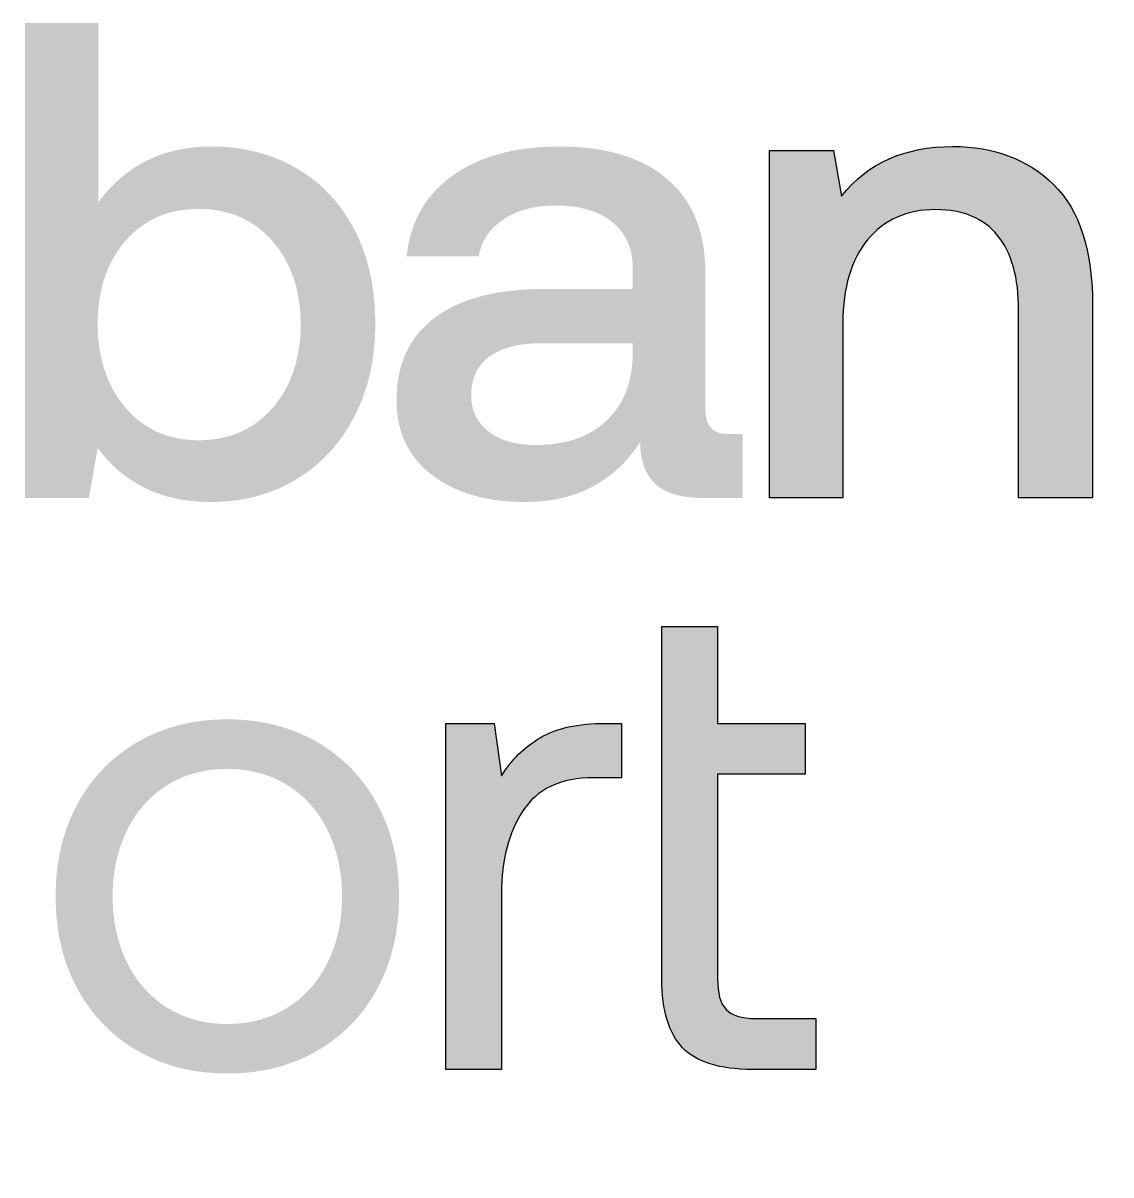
# Paper-space layout 'Layout1' of a CAD drawing. Header units: metres. Extents: x 0 to 2550, y -690 to 594.
# Drawn here: x 737.64 to 745.86, y 34.99 to 43.7 of the extents above; entities that cross this region are included whole.
import ezdxf
from ezdxf.enums import TextEntityAlignment as Align

# ---------------------------------------------------------------- set-up
doc = ezdxf.new("R2018")
doc.units = ezdxf.units.M
doc.layers.add('A_TTL_TEXT TITILE BLOCK-RefEdit0-RefEdit0', color=7, linetype='Continuous')
doc.layers.add('XREF', color=7, linetype='Continuous')
doc.layers.add('G-TTLB-BORD', color=7, linetype='Continuous', lineweight=0)
doc.styles.get("Standard").update_dxf_attribs({"font": 'ARIALN.TTF'})
doc.styles.add('Style-Arial', font='arial.ttf')

# ---------------------------------------------------------------- blocks, each defined once
blk = doc.blocks.new('PROJECT TITLE BLOCK(BAC V2.1)')
at = {"layer": 'G-TTLB-BORD', "linetype": 'Continuous', "lineweight": 0, "true_color": 0x0c2340}
h = blk.add_hatch(color=158, dxfattribs=at)
edge = h.paths.add_edge_path()
edge.add_spline(control_points=[(739.7042562952265, 42.60417268960737), (739.5161965396255, 42.71188323036768), (739.3025056517217, 42.76572144590318), (739.0632541500963, 42.76572252274491), (738.7042711488903, 42.76572415255941), (738.4204917470925, 42.62550888233818), (738.2119864341803, 42.34521777834743)], knot_values=[0, 0, 0, 0, 0.5000000000000003, 0.5000000000000003, 0.5000000000000003, 1, 1, 1, 1], degree=3, periodic=0)
edge.add_line((738.2119864341803, 42.34521777834743), (738.2119748799596, 43.69904601480812))
edge.add_line((738.2119749090634, 43.69904601480812), (737.6581637945492, 43.69904851773754))
edge.add_line((737.6581637654454, 43.69904851773754), (737.6581943535712, 40.10933588142507))
edge.add_line((737.658194382675, 40.1093359105289), (738.1402230239473, 40.10933372774161))
edge.add_line((738.1402229948435, 40.10933372774161), (738.2068900333252, 40.4888030316215))
edge.add_spline(control_points=[(738.206890062429, 40.4888030316215), (738.2957378285937, 40.36230099154636), (738.4120150527451, 40.26231201714836), (738.555580668617, 40.18880080548115), (738.6991815583315, 40.11525434907526), (738.8684136676602, 40.07855118834414), (739.0632770548109, 40.07855028612539), (739.3025285564363, 40.07854920928366), (739.5162184839137, 40.13495921390131), (739.7042764059734, 40.24778032908216), (739.8922285065055, 40.36060144426301), (740.0392825657036, 40.51869254908524), (740.1452622725628, 40.72212416213006), (740.2512067055795, 40.92552050133236), (740.3042306832504, 41.15885018836707), (740.3042284422554, 41.42214840976521), (740.3042260848451, 41.69905581511557), (740.2511980617419, 41.93830912117846), (740.1452501653694, 42.14008460985497), (740.0392670242582, 42.34175433521159), (739.8922103166115, 42.49649736448191), (739.7042562952265, 42.60417268960737)], knot_values=[0, 0, 0, 0, 0.1428571428571428, 0.1428571428571428, 0.1428571428571428, 0.2857142857142858, 0.2857142857142858, 0.2857142857142858, 0.4285714285714286, 0.4285714285714286, 0.4285714285714286, 0.5714285714285714, 0.5714285714285714, 0.5714285714285714, 0.7142857142857144, 0.7142857142857144, 0.7142857142857144, 0.8571428571428572, 0.8571428571428572, 0.8571428571428572, 1, 1, 1, 1], degree=3, periodic=0)
edge = h.paths.add_edge_path(flags=16)
edge.add_spline(control_points=[(739.5273540169001, 40.7887976616621), (739.3854474648833, 40.62640521442518), (739.1999630490318, 40.54520948557183), (738.970971229719, 40.54521053330973), (738.7418736470863, 40.54521158104762), (738.5572692437563, 40.62729037832469), (738.4171227458864, 40.79137646476738), (738.2769057294354, 40.95549776684493), (738.2068842707667, 41.16742708720267), (738.2068820588756, 41.42727016005665), (738.2068798760884, 41.68369332910515), (738.2768977549858, 41.89216683153063), (738.417112006573, 42.05290222307667), (738.557255739579, 42.21356709604152), (738.7418587459251, 42.29391666012816), (738.9709563285578, 42.29391561239026), (739.1999481187668, 42.2939145937562), (739.385433960706, 42.212681932142), (739.5273432484828, 42.05032344907522), (739.6691468020435, 41.88792969216593), (739.7401554335374, 41.67853886610828), (739.7401576163247, 41.42215097090229), (739.7401598573197, 41.16227265330963), (739.6691548055969, 40.95115489326417), (739.5273540169001, 40.7887976616621)], knot_values=[0, 0, 0, 0, 0.125, 0.125, 0.125, 0.25, 0.25, 0.25, 0.375, 0.375, 0.375, 0.5, 0.5, 0.5, 0.625, 0.625, 0.625, 0.75, 0.75, 0.75, 0.875, 0.875, 0.875, 1, 1, 1, 1], degree=3, periodic=0)
h = blk.add_hatch(color=158, dxfattribs=at)
edge = h.paths.add_edge_path()
edge.add_line((743.0801275768317, 40.59134292765521), (742.9724185785744, 40.59134342242032))
edge.add_spline(control_points=[(742.9724185785744, 40.59134339331649), (742.8561774722766, 40.59134391718544), (742.79807403218, 40.65290268044919), (742.7980729844421, 40.77598438016139)], knot_values=[0, 0, 0, 0, 1, 1, 1, 1], degree=3, periodic=0)
edge.add_line((742.7980729844421, 40.77598438016139), (742.7980641659815, 41.81186622008681))
edge.add_spline(control_points=[(742.7980641368777, 41.81186622008681), (742.7980615175329, 42.11955284699798), (742.7023024938535, 42.35545694245957), (742.5108928582631, 42.51954326173291), (742.3193774593528, 42.68366482574493), (742.0475833932869, 42.7657087566331), (741.695510718273, 42.76571035734378), (741.3638868601993, 42.76571187074296), (741.0955492814537, 42.6930486864876), (740.8904274343513, 42.54775607842021), (740.6853056163527, 42.40242822561413), (740.5690662562847, 42.19815050601028), (740.541744598886, 41.93495813524351)], knot_values=[0, 0, 0, 0, 0.2499999999999998, 0.2499999999999998, 0.2499999999999998, 0.5000000000000003, 0.5000000000000003, 0.5000000000000003, 0.7500000000000001, 0.7500000000000001, 0.7500000000000001, 1, 1, 1, 1], degree=3, periodic=0)
edge.add_line((740.541744598886, 41.93495813524351), (741.0852960601915, 41.93495566141792))
edge.add_spline(control_points=[(741.0852960601915, 41.93495569052175), (741.1058144352864, 42.05112694762647), (741.1681473604403, 42.14431054424495), (741.2724711175542, 42.2144359908998), (741.3767243851908, 42.28445564513095), (741.5091479779221, 42.31957087176852), (741.6698829329107, 42.31957014417276), (741.8510667630471, 42.31956932926551), (741.9929397874512, 42.27764825918712), (742.0955020352267, 42.19391275546513), (742.1980642830022, 42.11010673316196), (742.2493636549916, 41.9947108021006), (742.2493649064563, 41.84776020701975)], knot_values=[0, 0, 0, 0, 0.2499999999999998, 0.2499999999999998, 0.2499999999999998, 0.5000000000000003, 0.5000000000000003, 0.5000000000000003, 0.7500000000000001, 0.7500000000000001, 0.7500000000000001, 1, 1, 1, 1], degree=3, periodic=0)
edge.add_line((742.2493649064563, 41.84776020701975), (742.2493662743364, 41.68878702330403))
edge.add_line((742.2493662743364, 41.68878702330403), (741.587846132461, 41.68879002099857))
edge.add_spline(control_points=[(741.587846132461, 41.68878999189474), (741.2219881080091, 41.68879165081307), (740.9433908469509, 41.61612852476537), (740.7519838598091, 41.47083585849032), (740.5604710802436, 41.32550794747658), (740.464821603382, 41.11781020765193), (740.4648239025846, 40.84777791285887), (740.4648259689566, 40.60845432104543), (740.5536742589902, 40.42039383784868), (740.7314745942131, 40.28366692364216), (740.9092044399586, 40.14690473559313), (741.1450718645938, 40.07854062365368), (741.4391474158037, 40.07853928487748), (741.8186145077925, 40.07853756775148), (742.1074707817752, 40.22894203080796), (742.305786756333, 40.5298231926281), (742.3057879204862, 40.39306181948632), (742.3433723743074, 40.2888071257621), (742.4186106363777, 40.21698856377043), (742.4937431351282, 40.14520524651743), (742.6168243109714, 40.10931320954114), (742.7878189773764, 40.10931242373772)], knot_values=[0, 0, 0, 0, 0.1428571428571428, 0.1428571428571428, 0.1428571428571428, 0.2857142857142855, 0.2857142857142855, 0.2857142857142855, 0.4285714285714283, 0.4285714285714283, 0.4285714285714283, 0.5714285714285714, 0.5714285714285714, 0.5714285714285714, 0.7142857142857142, 0.7142857142857142, 0.7142857142857142, 0.8571428571428569, 0.8571428571428569, 0.8571428571428569, 1, 1, 1, 1], degree=3, periodic=0)
edge.add_line((742.7878189773764, 40.10931242373772), (743.0801316804718, 40.10931111406535))
edge.add_line((743.0801316804718, 40.10931111406535), (743.0801275768317, 40.59134292765521))
edge = h.paths.add_edge_path(flags=16)
edge.add_line((742.249369766796, 41.2785381777212), (742.2493705525994, 41.18623569956981))
edge.add_spline(control_points=[(742.2493705525994, 41.18623569956981), (742.2459171502851, 40.98111129133031), (742.1801296877675, 40.81699089147151), (742.0519376464654, 40.69390977383591), (741.9237455760594, 40.570863900939), (741.7450655193534, 40.50930624362081), (741.5160737000406, 40.50930729135871), (741.3655983982608, 40.50930796074681), (741.2468537804671, 40.54343714960851), (741.1596635647584, 40.61187111074105), (741.0724733490497, 40.68023455329239), (741.0288953687996, 40.77084487653337), (741.0288944083732, 40.88366683572531), (741.0288933024276, 41.01355312741362), (741.075043391902, 41.11188428942114), (741.1673446767963, 41.17855461663567), (741.2596459616907, 41.24522491474636), (741.3912234187592, 41.27854204853065), (741.5622180851642, 41.27854129183106)], knot_values=[0, 0, 0, 0, 0.1666666666666667, 0.1666666666666667, 0.1666666666666667, 0.3333333333333333, 0.3333333333333333, 0.3333333333333333, 0.5, 0.5, 0.5, 0.6666666666666666, 0.6666666666666666, 0.6666666666666666, 0.8333333333333333, 0.8333333333333333, 0.8333333333333333, 1, 1, 1, 1], degree=3, periodic=0)
edge.add_line((741.5622180851642, 41.27854129183106), (742.2493697958998, 41.2785381777212))
h = blk.add_hatch(color=158, dxfattribs=at)
edge = h.paths.add_edge_path()
edge.add_spline(control_points=[(745.4296518699266, 42.47852656408213), (745.2330240048468, 42.66993695637211), (744.9791754770558, 42.76569574722089), (744.6681414730847, 42.76569714420475), (744.305738597177, 42.76569877401926), (744.0253789536655, 42.640855506761), (743.8271330611315, 42.39134359522723)], knot_values=[0, 0, 0, 0, 0.5, 0.5, 0.5, 1, 1, 1, 1], degree=3, periodic=0)
edge.add_line((743.8271330611315, 42.39134359522723), (743.7656073016115, 42.73492199718021))
edge.add_line((743.7656073016115, 42.73492199718021), (743.2835786603391, 42.73492417996749))
edge.add_line((743.2835786603391, 42.73492417996749), (743.2836010411847, 40.10931044467725))
edge.add_line((743.2836010411847, 40.10931041557342), (743.837412155699, 40.109307912644))
edge.add_line((743.8374121848028, 40.109307912644), (743.8374008925166, 41.43235689844005))
edge.add_spline(control_points=[(743.8374008925166, 41.43235689844005), (743.8373986224178, 41.69903980800882), (743.8997305580415, 41.90839477814734), (744.0245729812887, 42.06056281691417), (744.1493449150585, 42.21266036620364), (744.3211145582609, 42.28877913556062), (744.539952458581, 42.28877814603038), (744.7450754989404, 42.28877721470781), (744.9005930684507, 42.22379814018495), (745.0066108431201, 42.09391138283536), (745.1125228544697, 41.96391883306205), (745.1655504410155, 41.77420143969357), (745.165552594699, 41.52468862594105)], knot_values=[0, 0, 0, 0, 0.2499999999999999, 0.2499999999999999, 0.2499999999999999, 0.4999999999999998, 0.4999999999999998, 0.4999999999999998, 0.7500000000000001, 0.7500000000000001, 0.7500000000000001, 1, 1, 1, 1], degree=3, periodic=0)
edge.add_line((745.165552594699, 41.52468862594105), (745.1655646727886, 40.10930191725492))
edge.add_line((745.1655646436848, 40.10930191725492), (745.7245232362766, 40.10929938522168))
edge.add_line((745.7245232362766, 40.10929938522168), (745.7245108962525, 41.55543007072993))
edge.add_spline(control_points=[(745.7245109253563, 41.55543007072993), (745.7245072873775, 41.97932331589982), (745.6262091873214, 42.28701040847227), (745.4296518699266, 42.47852656408213)], knot_values=[0, 0, 0, 0, 1, 1, 1, 1], degree=3, periodic=0)
h = blk.add_hatch(color=158, dxfattribs=at)
edge = h.paths.add_edge_path()
edge.add_line((742.4698375107255, 39.13794399704784), (742.4698602408171, 36.47129127057269))
edge.add_spline(control_points=[(742.4698602408171, 36.47129127057269), (742.4698622489814, 36.23538761166856), (742.5219377619214, 36.06273452169262), (742.6262630615383, 35.95333200064488), (742.730517842574, 35.84389423485845), (742.90574376937, 35.78924530302174), (743.1519055389799, 35.78924419707619)], knot_values=[0, 0, 0, 0, 0.5, 0.5, 0.5, 1, 1, 1, 1], degree=3, periodic=0)
edge.add_line((743.1519055389799, 35.78924419707619), (743.6339341802523, 35.7892420142889))
edge.add_line((743.6339341802523, 35.7892420142889), (743.6339308915194, 36.17385911638848))
edge.add_line((743.6339308915194, 36.17385911638848), (743.1775338191073, 36.17386118276045))
edge.add_spline(control_points=[(743.1775338482112, 36.17386118276045), (743.0715171503834, 36.17386164842173), (742.9971607343759, 36.19691997300833), (742.9544645710848, 36.24307140125893), (742.91166261537, 36.28925810335204), (742.890366964275, 36.36696431203745), (742.8903660038486, 36.47643685690127)], knot_values=[0, 0, 0, 0, 0.5, 0.5, 0.5, 1, 1, 1, 1], degree=3, periodic=0)
edge.add_line((742.8903660038486, 36.47643685690127), (742.8903528489172, 38.0199822538998))
edge.add_line((742.8903528489172, 38.01998228300363), (743.5518729907926, 38.01997928530909))
edge.add_line((743.5518729907926, 38.01997928530909), (743.5518697020598, 38.40459638740867))
edge.add_line((743.5518697020598, 38.40459638740867), (742.8903495601844, 38.40459938510321))
edge.add_line((742.8903495892882, 38.40459938510321), (742.8903433319647, 39.13794210529886))
edge.add_line((742.8903433319647, 39.13794210529886), (742.4698375107255, 39.13794399704784))
h = blk.add_hatch(color=158, dxfattribs=at)
edge = h.paths.add_edge_path()
edge.add_spline(control_points=[(738.5120648541488, 35.9277191455476), (738.7086215312593, 35.81489628413692), (738.9333830215037, 35.7584843004588), (739.1864198434632, 35.75848316540942), (739.4393509021029, 35.7584820012562), (739.6641114319209, 35.81489197677001), (739.860736677656, 35.9277130337432), (740.0572914339136, 36.04053409071639), (740.2102333435323, 36.19774375692941), (740.3197034436744, 36.39951828517951), (740.4290677804966, 36.6011870210059), (740.4837840877008, 36.8336352694314), (740.4837818467058, 37.09693351993337), (740.4837796057109, 37.36016125185415), (740.4290593403857, 37.59260999504477), (740.3196915693115, 37.7943855128251), (740.2102180058137, 37.99605523818173), (740.0572734186426, 38.15333679085597), (739.8607167415321, 38.26615965226665), (739.6640895749442, 38.3789824845735), (739.4393280846998, 38.43539449735545), (739.1863970260601, 38.43539563240483), (738.9333602041006, 38.43539676745422), (738.7085996742826, 38.37898682104424), (738.5120449180249, 38.26616576407105), (738.3154196722899, 38.15334467799403), (738.1624777335674, 37.99606452230364), (738.0530781520065, 37.79439575737342), (737.9436432966031, 37.59262122912332), (737.8889975079801, 37.36017300980166), (737.888999748975, 37.09694527788088), (737.88900198997, 36.8336470273789), (737.943651736714, 36.60119828418829), (738.0530900263693, 36.39952852972783), (738.162493071286, 36.19775304105133), (738.3154376584571, 36.04054197785445), (738.5120648541488, 35.9277191455476)], knot_values=[0, 0, 0, 0, 0.08333333333333337, 0.08333333333333337, 0.08333333333333337, 0.1666666666666667, 0.1666666666666667, 0.1666666666666667, 0.25, 0.25, 0.25, 0.3333333333333334, 0.3333333333333334, 0.3333333333333334, 0.4166666666666667, 0.4166666666666667, 0.4166666666666667, 0.5, 0.5, 0.5, 0.5833333333333334, 0.5833333333333334, 0.5833333333333334, 0.6666666666666667, 0.6666666666666667, 0.6666666666666667, 0.75, 0.75, 0.75, 0.8333333333333334, 0.8333333333333334, 0.8333333333333334, 0.9166666666666666, 0.9166666666666666, 0.9166666666666666, 1, 1, 1, 1], degree=3, periodic=0)
edge = h.paths.add_edge_path(flags=16)
edge.add_spline(control_points=[(739.6402389276773, 36.25592016032897), (739.5085913594812, 36.17387803387828), (739.3573055160232, 36.13283974118531), (739.1864166420419, 36.1328404978849), (739.0154220047407, 36.13284128368832), (738.8641354627907, 36.17388094426133), (738.732557016192, 36.25592426396906), (738.6009080510121, 36.3379675836768), (738.4992269508075, 36.45248233806342), (738.4274432261009, 36.5995037718676), (738.3556594722904, 36.74645468709059), (738.3197667950299, 36.91233840072528), (738.319765223423, 37.09694332792424), (738.3197636518162, 37.2815482551232), (738.3556534769014, 37.44736110093072), (738.4274347277824, 37.59438189445063), (738.4992159786634, 37.74133216938935), (738.6008951289114, 37.85591651103459), (738.7325426680036, 37.93795863748528), (738.8641197176185, 38.02000073483214), (739.0154055610765, 38.06103905662894), (739.1864001983777, 38.06103827082552), (739.3572891014628, 38.06103751412593), (739.5085756434128, 38.01999782444909), (739.6402245794889, 37.93795450474136), (739.7717677522451, 37.85591121413745), (739.8735546157695, 37.74132594116963), (739.94533836958, 37.59437502594665), (740.0171221233904, 37.44735359214246), (740.053014800651, 37.28154039708897), (740.0530163722578, 37.09693546989001), (740.0530179438647, 36.91233054269105), (740.0171280896757, 36.74644717830233), (739.9453468678985, 36.59949690336362), (739.8735656170174, 36.4524761098437), (739.7717807034496, 36.33796228677966), (739.6402389276773, 36.25592016032897)], knot_values=[0, 0, 0, 0, 0.08333333333333337, 0.08333333333333337, 0.08333333333333337, 0.1666666666666667, 0.1666666666666667, 0.1666666666666667, 0.25, 0.25, 0.25, 0.3333333333333334, 0.3333333333333334, 0.3333333333333334, 0.4166666666666667, 0.4166666666666667, 0.4166666666666667, 0.5, 0.5, 0.5, 0.5833333333333334, 0.5833333333333334, 0.5833333333333334, 0.6666666666666667, 0.6666666666666667, 0.6666666666666667, 0.75, 0.75, 0.75, 0.8333333333333334, 0.8333333333333334, 0.8333333333333334, 0.9166666666666666, 0.9166666666666666, 0.9166666666666666, 1, 1, 1, 1], degree=3, periodic=0)
h = blk.add_hatch(color=158, dxfattribs=at)
edge = h.paths.add_edge_path()
edge.add_line((742.1656881924719, 38.4046029066667), (742.0477547566406, 38.40460343053564))
edge.add_spline(control_points=[(742.0477547566406, 38.40460343053564), (741.8357566639315, 38.40460439096205), (741.6699802852236, 38.36871366365813), (741.5503199154045, 38.29693121952005), (741.430624271743, 38.22511355974711), (741.3332110154442, 38.1293916143477), (741.2580449017696, 38.00976541242562)], knot_values=[0, 0, 0, 0, 0.5000000000000003, 0.5000000000000003, 0.5000000000000003, 1, 1, 1, 1], degree=3, periodic=0)
edge.add_line((741.2580449017696, 38.00976541242562), (741.201630939031, 38.40460727224126))
edge.add_line((741.201630939031, 38.40460727224126), (740.8375357335899, 38.4046089311596))
edge.add_line((740.8375357335899, 38.40460890205577), (740.837558027124, 35.78925490728579))
edge.add_line((740.837558027124, 35.78925490728579), (741.2580638483632, 35.78925301553681))
edge.add_line((741.2580638192594, 35.78925301553681), (741.2580524396617, 37.12256174185313))
edge.add_spline(control_points=[(741.2580524687655, 37.12256174185313), (741.2580503732897, 37.36872517038137), (741.3118854747154, 37.57554167532362), (741.419593046885, 37.74308177526109), (741.5272653743159, 37.91055138572119), (741.7058747378178, 37.99435612745583), (741.9554564112332, 37.99435502151027)], knot_values=[0, 0, 0, 0, 0.4999999999999997, 0.4999999999999997, 0.4999999999999997, 1, 1, 1, 1], degree=3, periodic=0)
edge.add_line((741.9554564112332, 37.99435502151027), (742.1656916849315, 37.99435406108387))
edge.add_line((742.1656916849315, 37.99435406108387), (742.1656881924719, 38.4046029066667))
at = {"layer": 'G-TTLB-BORD', "color": 158, "linetype": 'Continuous', "lineweight": 0, "true_color": 0x0c2340}
for points, knots in [([(745.4296518699266, 42.47852656408213), (745.2330240048468, 42.66993695637211), (744.9791754770558, 42.76569574722089), (744.6681414730847, 42.76569714420475), (744.305738597177, 42.76569877401926), (744.0253789536655, 42.640855506761), (743.8271330611315, 42.39134359522723), (743.8271330611315, 42.39134359522723), (743.7656073016115, 42.73492199718021), (743.7656073016115, 42.73492199718021), (743.7656073016115, 42.73492199718021), (743.2835786603391, 42.73492417996749), (743.2835786603391, 42.73492417996749), (743.2835786603391, 42.73492417996749), (743.2836010411847, 40.10931041557342), (743.2836010411847, 40.10931041557342), (743.2836010411847, 40.10931041557342), (743.8374121848028, 40.109307912644), (743.8374121848028, 40.109307912644), (743.8374121848028, 40.109307912644), (743.8374008925166, 41.43235689844005), (743.8374008925166, 41.43235689844005), (743.8373986224178, 41.69903980800882), (743.8997305580415, 41.90839477814734), (744.0245729812887, 42.06056281691417), (744.1493449150585, 42.21266036620364), (744.3211145582609, 42.28877913556062), (744.539952458581, 42.28877814603038), (744.7450754989404, 42.28877721470781), (744.9005930684507, 42.22379814018495), (745.0066108431201, 42.09391138283536), (745.1125228544697, 41.96391883306205), (745.1655504410155, 41.77420143969357), (745.165552594699, 41.52468862594105), (745.165552594699, 41.52468862594105), (745.1655646436848, 40.10930191725492), (745.1655646436848, 40.10930191725492), (745.1655646436848, 40.10930191725492), (745.7245232362766, 40.10929938522168), (745.7245232362766, 40.10929938522168), (745.7245232362766, 40.10929938522168), (745.7245109253563, 41.55543007072993), (745.7245109253563, 41.55543007072993), (745.7245072873775, 41.97932331589982), (745.6262091873214, 42.28701040847227), (745.4296518699266, 42.47852656408213)], [0, 0, 0, 0, 0.06666666666666665, 0.06666666666666665, 0.06666666666666665, 0.1333333333333333, 0.1333333333333333, 0.1333333333333333, 0.2, 0.2, 0.2, 0.2666666666666667, 0.2666666666666667, 0.2666666666666667, 0.3333333333333334, 0.3333333333333334, 0.3333333333333334, 0.4, 0.4, 0.4, 0.4666666666666667, 0.4666666666666667, 0.4666666666666667, 0.5333333333333333, 0.5333333333333333, 0.5333333333333333, 0.6, 0.6, 0.6, 0.6666666666666667, 0.6666666666666667, 0.6666666666666667, 0.7333333333333334, 0.7333333333333334, 0.7333333333333334, 0.8, 0.8, 0.8, 0.8666666666666667, 0.8666666666666667, 0.8666666666666667, 0.9333333333333333, 0.9333333333333333, 0.9333333333333333, 1, 1, 1, 1]), ([(742.4698375107255, 39.13794399704784), (742.4698375107255, 39.13794399704784), (742.4698602408171, 36.47129127057269), (742.4698602408171, 36.47129127057269), (742.4698622489814, 36.23538761166856), (742.5219377619214, 36.06273452169262), (742.6262630615383, 35.95333200064488), (742.730517842574, 35.84389423485845), (742.90574376937, 35.78924530302174), (743.1519055389799, 35.78924419707619), (743.1519055389799, 35.78924419707619), (743.6339341802523, 35.7892420142889), (743.6339341802523, 35.7892420142889), (743.6339341802523, 35.7892420142889), (743.6339308915194, 36.17385911638848), (743.6339308915194, 36.17385911638848), (743.6339308915194, 36.17385911638848), (743.1775338482112, 36.17386118276045), (743.1775338482112, 36.17386118276045), (743.0715171503834, 36.17386164842173), (742.9971607343759, 36.19691997300833), (742.9544645710848, 36.24307140125893), (742.91166261537, 36.28925810335204), (742.890366964275, 36.36696431203745), (742.8903660038486, 36.47643685690127), (742.8903660038486, 36.47643685690127), (742.8903528489172, 38.01998228300363), (742.8903528489172, 38.01998228300363), (742.8903528489172, 38.01998228300363), (743.5518729907926, 38.01997928530909), (743.5518729907926, 38.01997928530909), (743.5518729907926, 38.01997928530909), (743.5518697020598, 38.40459638740867), (743.5518697020598, 38.40459638740867), (743.5518697020598, 38.40459638740867), (742.8903495892882, 38.40459938510321), (742.8903495892882, 38.40459938510321), (742.8903495892882, 38.40459938510321), (742.8903433319647, 39.13794210529886), (742.8903433319647, 39.13794210529886), (742.8903433319647, 39.13794210529886), (742.4698375107255, 39.13794399704784), (742.4698375107255, 39.13794399704784)], [0, 0, 0, 0, 0.07142857142857151, 0.07142857142857151, 0.07142857142857151, 0.1428571428571429, 0.1428571428571429, 0.1428571428571429, 0.2142857142857143, 0.2142857142857143, 0.2142857142857143, 0.2857142857142858, 0.2857142857142858, 0.2857142857142858, 0.3571428571428572, 0.3571428571428572, 0.3571428571428572, 0.4285714285714286, 0.4285714285714286, 0.4285714285714286, 0.5, 0.5, 0.5, 0.5714285714285714, 0.5714285714285714, 0.5714285714285714, 0.6428571428571429, 0.6428571428571429, 0.6428571428571429, 0.7142857142857143, 0.7142857142857143, 0.7142857142857143, 0.7857142857142857, 0.7857142857142857, 0.7857142857142857, 0.8571428571428572, 0.8571428571428572, 0.8571428571428572, 0.9285714285714286, 0.9285714285714286, 0.9285714285714286, 1, 1, 1, 1]), ([(742.1656881924719, 38.4046029066667), (742.1656881924719, 38.4046029066667), (742.0477547566406, 38.40460343053564), (742.0477547566406, 38.40460343053564), (741.8357566639315, 38.40460439096205), (741.6699802852236, 38.36871366365813), (741.5503199154045, 38.29693121952005), (741.430624271743, 38.22511355974711), (741.3332110154442, 38.1293916143477), (741.2580449017696, 38.00976541242562), (741.2580449017696, 38.00976541242562), (741.201630939031, 38.40460727224126), (741.201630939031, 38.40460727224126), (741.201630939031, 38.40460727224126), (740.8375357335899, 38.40460890205577), (740.8375357335899, 38.40460890205577), (740.8375357335899, 38.40460890205577), (740.837558027124, 35.78925490728579), (740.837558027124, 35.78925490728579), (740.837558027124, 35.78925490728579), (741.2580638192594, 35.78925301553681), (741.2580638192594, 35.78925301553681), (741.2580638192594, 35.78925301553681), (741.2580524687655, 37.12256174185313), (741.2580524687655, 37.12256174185313), (741.2580503732897, 37.36872517038137), (741.3118854747154, 37.57554167532362), (741.419593046885, 37.74308177526109), (741.5272653743159, 37.91055138572119), (741.7058747378178, 37.99435612745583), (741.9554564112332, 37.99435502151027), (741.9554564112332, 37.99435502151027), (742.1656916849315, 37.99435406108387), (742.1656916849315, 37.99435406108387), (742.1656916849315, 37.99435406108387), (742.1656881924719, 38.4046029066667), (742.1656881924719, 38.4046029066667)], [0, 0, 0, 0, 0.08333333333333337, 0.08333333333333337, 0.08333333333333337, 0.1666666666666667, 0.1666666666666667, 0.1666666666666667, 0.25, 0.25, 0.25, 0.3333333333333334, 0.3333333333333334, 0.3333333333333334, 0.4166666666666667, 0.4166666666666667, 0.4166666666666667, 0.5, 0.5, 0.5, 0.5833333333333334, 0.5833333333333334, 0.5833333333333334, 0.6666666666666667, 0.6666666666666667, 0.6666666666666667, 0.75, 0.75, 0.75, 0.8333333333333334, 0.8333333333333334, 0.8333333333333334, 0.9166666666666666, 0.9166666666666666, 0.9166666666666666, 1, 1, 1, 1])]:
    blk.add_open_spline(points, degree=3, knots=knots, dxfattribs=at)
blk = doc.blocks.new('BLOCK INFO V2.1')
at = {"color": 7, "style": 'Style-Arial'}
blk.add_attdef('CONSTAMP', text='', height=6999.999999999987, dxfattribs=at).set_placement((817237.5290329637, 74222.47040772981), align=Align.RIGHT)
for tag, p in [('ISSUED7', (89093.5902134514, 51702.30651856391)), ('DATE7', (295779.6794076685, 51702.30651856391)), ('REVHISNO7', (309972.912597004, 51702.30651856391)), ('ISSUED6', (89093.5902134514, 46681.07209727161)), ('DATE6', (295779.6794076685, 46681.07209727161)), ('REVHISNO6', (309972.912597004, 46681.07209727161)), ('ISSUED5', (89093.5902134514, 41659.83770508314)), ('REVHISNO5', (309972.912597004, 41659.83767597931)), ('DATE5', (295779.6076661905, 41659.83767597931)), ('ISSUED4', (89093.5902134514, 36638.60328379084)), ('DATE4', (295779.650469223, 36553.96564863619)), ('REVHISNO4', (309972.912597004, 36553.96564863619)), ('DATE3', (295779.6076661905, 31617.36886249851)), ('REVHISNO3', (309972.912597004, 31617.36886249851)), ('ISSUED3', (89093.5902134514, 31532.73125644769)), ('ISSUED2', (89093.5902134514, 26596.13447031001)), ('DATE2', (295779.6076661905, 26596.13447031002)), ('REVHISNO2', (309972.912597004, 26596.13447031002)), ('ISSUED1', (89093.5902134514, 21574.90007812154)), ('DATE1', (295779.6076661905, 21574.90007812154)), ('REVHISNO1', (309972.912597004, 21574.90007812154))]:
    blk.add_attdef(tag, text='', height=2499.999999999997, dxfattribs=at).set_placement(p, align=Align.MIDDLE_CENTER)
for tag, p in [('REVDESC7', (95849.34491431325, 50452.30641856399)), ('REVDESC6', (95849.34491431325, 45431.07199727168)), ('REVDESC5', (95849.34491431325, 40409.83757597936)), ('REVDESC4', (95849.34491431325, 35303.96554863622)), ('REVDESC3', (95849.34491431325, 30367.36876249851)), ('REVDESC2', (95849.34491431325, 25346.13437031002)), ('REVDESC1', (95849.34491431325, 20324.89997812155))]:
    blk.add_attdef(tag, p, '', height=2499.999999999997, dxfattribs=at)
for tag, p in [('DRNDATE', (516425.4000410437, 43023.27514055726)), ('CHKDATE', (559212.7573909236, 43023.27514055726)), ('DCDATE', (516425.4000410437, 29633.45004723017)), ('CCDATE', (559212.7573909236, 29633.45004723017)), ('CONDATE', (559212.7573909236, 16243.62498300694)), ('AFIDATE', (516425.4000410437, 16243.62498300694))]:
    blk.add_attdef(tag, text='', height=2499.999999999997, dxfattribs=at).set_placement(p, align=Align.MIDDLE_LEFT)
at = {"lineweight": 30, "flags": 104}
for tag, p in [('TITLE1', (661033.1600476047, 38181.30075570319)), ('TITLE2', (661033.1600476047, 33181.30075570319)), ('TITLE3TB', (661033.1600476047, 28181.30075570319))]:
    blk.add_attdef(tag, text='', height=3499.999999999994, dxfattribs=at).set_placement(p, align=Align.MIDDLE_CENTER)
at = {"style": 'Style-Arial'}
blk.add_attdef('REVHISNO', text='', height=2499.999999999997, dxfattribs=at).set_placement((810034.2499965321, 28129.94347186754), align=Align.MIDDLE_CENTER)
at = {"style": 'Style-Arial', "width": 0.8}
for tag, p in [('PROJREF', (738383.7129873947, 17029.32372266713)), ('ORIGINATOR', (753249.0244683585, 17029.29537648075)), ('VOL', (766557.392502206, 17029.29857792709)), ('ROLE', (795821.2954406184, 17029.27409334644)), ('LAYOUTNO', (812406.3447196659, 17029.26649469433)), ('LEVEL', (776465.3651670264, 17029.28929065302)), ('TYPE', (785397.6745400048, 17029.28169198131))]:
    blk.add_attdef(tag, text='', height=2999.999999999995, dxfattribs=at).set_placement(p, align=Align.MIDDLE_CENTER)

psp = doc.layouts.get("Layout1")

# ---------------------------------------------------------------- block references
at = {"layer": 'A_TTL_TEXT TITILE BLOCK-RefEdit0-RefEdit0'}
ref = psp.add_blockref('BLOCK INFO V2.1', (0, -1.4210854715202e-14), dxfattribs=dict(at, xscale=0.001, yscale=0.001, zscale=0.001))
lines = psp.add_mtext('CIVIL SPECIFICATION NOTES', dxfattribs={"layer": '0', "insert": (661.0331600476047, 38.18130075570318), "char_height": 100, "attachment_point": 1})
ref.add_attrib('TITLE1', '', (661.0331600476047, 38.18130075570318), dxfattribs={"flags": 104}).embed_mtext(lines)
at = {"layer": 'XREF'}
psp.add_blockref('PROJECT TITLE BLOCK(BAC V2.1)', (0, 0), dxfattribs=at)

doc.saveas('drawing.dxf')
